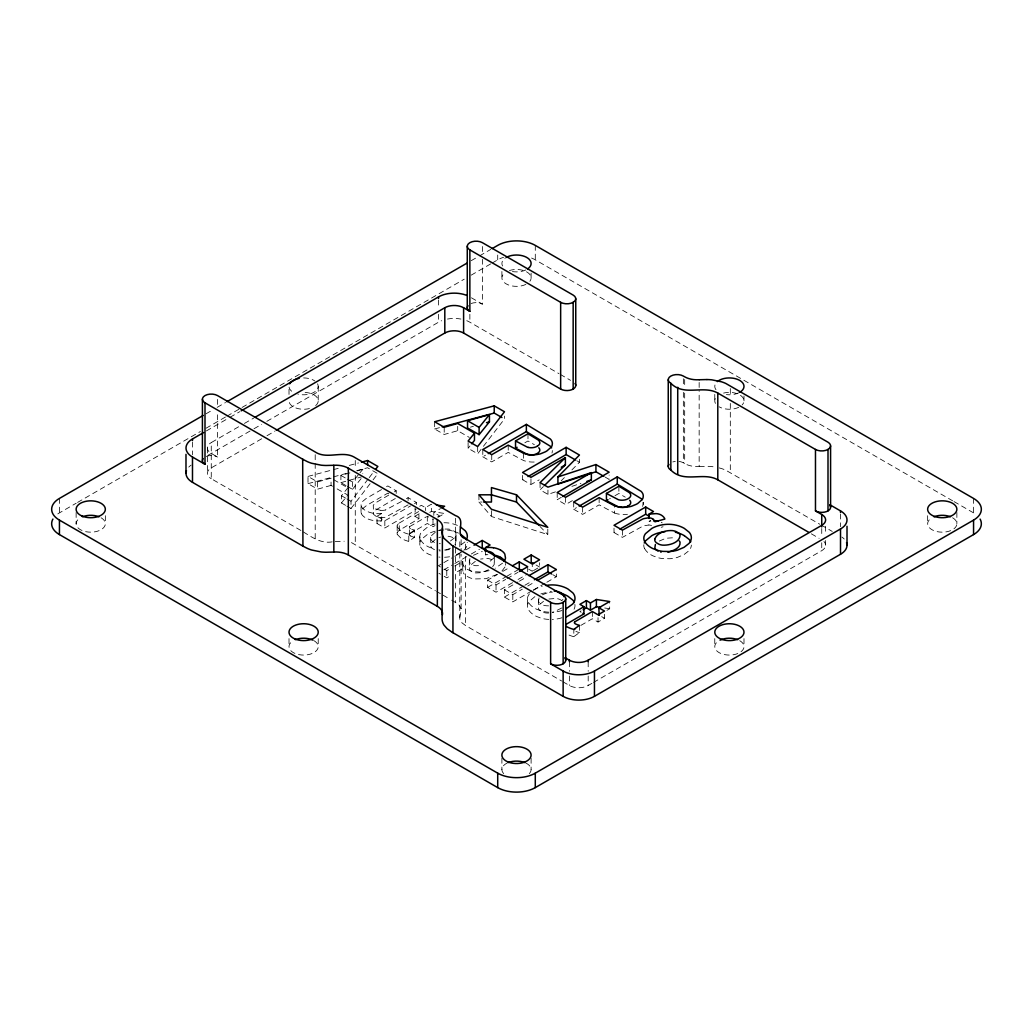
<?xml version="1.0" encoding="UTF-8"?>
<svg xmlns="http://www.w3.org/2000/svg" width="1033" height="1033" viewBox="0 0 1033 1033"><rect width="100%" height="100%" fill="white"/><g stroke="black" fill="none" stroke-linecap="round" stroke-linejoin="round"><path stroke-width="0.75" stroke-dasharray="5 3.75" d="M207.375 447.999L207.375 473.308M361.034 511.632L361.034 504.401M408.1 504.892L385.606 517.159A8.755 5.062 0 0 1 380.402 517.507L376.232 516.435L373.494 514.318L373.287 505.163L376.399 502.348L389.841 494.458M408.745 541.395A23.849 13.765 0 0 1 401.075 538.27L397.15 534.281L397.189 525.474M409.417 534.836L409.417 527.605M459.801 553.171L459.801 619.09L460.925 622.021L465.47 625.494L561.616 680.992M459.801 546.741L459.801 538.709M462.745 566.213L462.745 568.628A33.224 19.188 0 0 0 462.745 570.268L463.365 572.76M501.973 570.978L505.021 566.949A18.749 10.821 0 0 0 505.486 565.193L505.486 561.578M531.104 277.916L531.104 273.099M825.625 545.243L825.625 540.491M505.486 565.193L505.524 564.044M435.255 532.292L431.355 535.727L430.826 539.058A9.349 5.397 0 0 0 432.465 541.305L434.803 542.648A9.297 5.372 0 0 0 435.242 542.829M435.255 539.523L431.355 542.958L430.826 546.289A9.349 5.397 0 0 0 432.465 548.536L434.803 549.879A9.297 5.372 0 0 0 435.242 550.06M539.032 597.9L538.503 601.232A9.349 5.397 0 0 0 540.143 603.466M543.513 601.335L539.265 604.783L538.503 608.463A9.349 5.397 0 0 0 540.143 610.697M450.44 540.995L455.256 537.25L456.018 533.583A9.297 5.372 0 0 0 454.378 531.349L452.041 530.006A9.349 5.397 0 0 0 448.167 529.051L444.164 529.064M454.985 544.817L456.018 540.814A9.297 5.372 0 0 0 454.378 538.58L452.041 537.225A9.349 5.397 0 0 0 448.167 536.282L445.352 536.204M459.801 617.437L461.118 610.4L461.118 554.166M469.912 558.608L469.537 562.159A8.264 4.778 0 0 0 471.087 563.966L472.907 564.961A7.877 4.545 0 0 0 475.916 565.722L480.59 565.567M475.322 561.358L470.144 565.477L469.537 569.39A8.264 4.778 0 0 0 471.087 571.197L472.907 572.192A7.877 4.545 0 0 0 475.916 572.953L481.158 572.682L487.344 570.319A39.667 22.907 0 0 0 488.699 569.57M492.651 566.73L494.226 564.392L494.213 562.275A8.019 4.636 0 0 0 492.599 560.273L492.276 560.054A9.917 5.72 0 0 0 491.153 559.434L490.752 559.266A8.458 4.881 0 0 0 487.124 558.388L480.577 559.06M397.189 532.705L397.111 534.113M493.955 557.807L489.319 561.978A39.667 22.907 0 0 1 487.344 563.088M346.92 506.118L351.013 508.481L351.013 501.25L368.264 478.873M369.22 477.633L374.011 471.41M351.013 508.481L372.087 481.133M373.055 479.88L377.846 473.669L367.593 467.755L356.889 470.609M468.104 442.498L468.104 448.283L477.659 453.797L504.478 418.985L504.478 416.092M529.438 593.885L529.103 594.298A19.64 11.337 0 0 0 528.186 601.942M562.933 599.411L562.029 600.431M345.564 505.331L341.458 502.968L341.458 495.737L347.824 487.847M347.32 486.349L352.473 489.319L352.473 482.088L359.032 473.953M359.975 472.791L362.79 469.305L362.79 473.643M341.458 502.968L347.824 495.078L336.216 488.377M352.473 489.319L362.79 476.536M468.104 448.283L469.925 446.024M464.927 541.938L459.091 546.302M561.151 480.861L564.38 477.582M571.92 469.925L579.448 462.267L579.448 457.929M555.444 491.876L547.955 494.381L540.078 489.836L543.384 486.569M463.791 550.318L464.927 549.169A21.9 12.641 0 0 0 467.161 544.856A23.501 13.571 0 0 0 467.29 542.88L467.213 542.222M502.567 563.179L495.156 568.227M409.778 526.559L426.5 516.72M409.778 533.79L427.313 523.473L432.995 526.753L435.022 525.59M561.655 608.011L552.72 612.543M399.28 523.06L418.92 511.4L418.92 518.631L399.28 530.291L399.28 523.06A11.776 6.805 0 0 0 397.124 525.461M414.453 530.071L408.784 534.126L408.784 541.357L414.453 537.302L414.453 530.071A26.251 15.159 0 0 1 412.219 529.425L410.514 528.728M579.487 625.352L579.487 632.583L573.819 636.638L573.819 629.407M473.45 555.289L482.269 551.415M533.648 590.205L535.572 589.004A24.895 14.372 0 0 1 542.183 586.305M542.39 594.801L551.26 591.315M534.9 596.635L529.103 601.529A19.64 11.337 0 0 0 528.186 609.173M460.873 552.5L454.288 555.573M659.299 541.06L665.833 538.27L672.199 537.819A9.349 5.397 0 0 1 675.182 538.438M572.398 500.631L565.593 504.556L557.2 499.714L561.306 497.338M205.993 413.807L211.571 410.592M217.162 407.364L225.53 402.521M471.19 260.69L478.176 256.662M479.57 255.861L490.74 249.418M57.822 513.905A26.561 15.34 0 0 1 59.436 512.885L76.184 503.213M77.578 502.412L200.402 431.497M205.993 428.269L225.53 416.983M226.924 416.183L464.217 279.181M471.19 275.152L490.74 263.867M492.134 263.066L497.712 259.838A26.561 15.34 0 0 1 503.613 257.282M206.38 430.929L228.629 418.094M230.023 417.293L239.746 411.676M300.913 530.484L211.261 478.718L211.261 442.576L239.127 426.487M244.434 423.427L253.731 418.055M207.865 455.385L250.154 430.968M254.002 428.747L261.685 424.305M266.811 421.348L438.547 322.206A22.132 12.783 0 0 1 441.659 320.708M261.685 438.767L211.261 467.884A13.287 7.67 0 0 0 211.261 478.718M266.992 435.706L274.959 431.11M381.539 489.565L366.147 498.5L362.015 501.973A11.957 6.908 0 0 0 361.369 506.338M386.562 486.672L387.814 485.949L396.194 490.791L396.194 493.671M394.386 491.837L396.194 490.791M395.29 498.539L375.521 510.16L373.507 511.955L373.223 513.724M401.437 501.509L385.606 509.928M406.434 498.616L408.1 497.661L416.493 502.503L416.493 505.395M376.993 516.242L381.694 513.53L381.694 520.761L376.993 523.473L376.993 516.242L384.831 520.774L410.553 505.925M482.798 449.536L482.798 456.767L485.523 455.191M414.517 503.639L416.493 502.503M482.798 456.767L491.734 461.919L508.236 452.389L523.576 460.524A18.013 10.395 0 0 0 530.161 461.932A17.109 9.878 0 0 0 536.037 461.893M524.867 442.783L527.979 440.988L534.358 444.681M418.92 518.631L414.866 516.293L415.279 508.83M419.734 506.247L421.361 505.318L425.415 507.655L431.368 504.22L431.368 511.451L429.508 512.523M376.993 523.473L384.831 528.005L414.517 510.87M414.866 516.293L421.361 512.536M433.808 515.39L433.808 512.497L440.575 508.598M432.285 519.121L433.808 519.057M437.863 516.72L439.49 515.777L433.808 512.497M437.863 517.378L444.629 513.478L431.368 511.451M522.569 475.387L522.569 479.725L525.293 478.15M438.405 565.761L441.143 564.173M443.88 562.598L452.105 557.859M454.843 556.27L460.318 553.107M465.793 549.943L471.28 546.78M443.88 569.829L452.105 565.077M454.843 563.501L468.543 555.599M471.28 554.011L479.493 549.272M444.177 569.093L446.785 570.603L450.775 568.305M454.765 565.994L462.745 561.397L462.745 568.628L454.765 573.225M485.458 550.537L485.458 554.876L487.189 553.882M444.177 576.324L446.785 577.834L450.775 575.536M573.702 502.012L573.702 509.243L576.427 507.668M573.702 509.243L582.638 514.395L599.14 504.866L614.48 513.014L614.48 505.783M609.547 498.862L610.335 498.41M614.997 495.711L618.883 493.464L625.262 497.17M512.549 582.664L496.034 592.206L487.641 587.364L487.641 580.133L497.273 574.568M502.787 571.391L509.669 567.414M487.641 587.364L505.537 577.034M506.906 576.233L519.302 569.08M487.641 580.133L496.034 584.975L505.666 579.41M507.035 578.622L518.049 572.256M518.049 579.487L527.682 573.922M533.506 570.565L539.588 567.052L539.588 562.714M531.866 590.889L512.807 601.89L504.414 597.048L504.414 589.817L518.024 581.953M519.392 581.166L526.197 577.24M614.015 528.186L614.015 532.524L615.991 531.375M504.414 597.048L523.473 586.047M524.841 585.259L531.646 581.334M504.414 589.817L512.807 594.659L522.336 589.159M527.773 586.008L534.59 582.083M650.725 520.387L649.047 521.355L650.867 521.123M614.015 532.524L622.408 537.367L642.603 526.288A13.765 7.954 0 0 1 643.882 525.836L648.814 524.996M533.222 590.101L545.476 583.025M546.831 582.238L556.361 576.737L556.361 569.506M581.114 610.865L579.9 611.575L581.166 612.298M580.908 625.365L592.348 618.754L598.03 622.034L604.525 618.289L604.525 611.058M606.952 610.322L609.664 608.76L609.664 601.529M562.908 681.741L569.403 685.499A13.287 7.67 0 0 0 588.19 685.499L592.167 683.2M593.497 682.426L821.739 550.666A13.287 7.67 0 0 0 823.96 541.512M522.569 479.725L530.962 484.567L539.226 479.829M497.157 574.374L486.065 578.687L474.263 578.958A15.779 9.103 0 0 1 470.157 577.886L467.265 576.53A14.798 8.548 0 0 1 463.313 572.773M450.44 548.226L444.448 550.512M438.818 530.471L440.613 529.826M438.818 537.702L440.613 537.044M571.908 486.362L580.882 483.354M561.965 610.516L560.945 610.826A22.184 12.809 0 0 1 553.404 612.13L552.255 612.195M561.965 617.747L560.945 618.057A22.184 12.809 0 0 1 553.404 619.361L552.255 619.426M489.113 570.681L481.972 572.037L474.263 571.727A15.779 9.103 0 0 1 470.157 570.655L467.265 569.299A14.798 8.548 0 0 1 463.313 565.542M434.648 421.735L434.648 428.953L444.203 434.48L457.696 430.709L469.305 437.411M470.454 427.146L473.372 426.332M331.051 485.394L317.557 489.164L308.002 483.651L308.002 476.42L317.557 481.933L331.051 478.163L331.051 485.394L334.924 487.628M346.042 485.613L340.903 482.643L340.903 475.412L351.117 472.559M356.953 470.932L362.79 469.305M340.903 482.643L361.33 476.949M661.197 527.282L663.044 526.765M434.648 428.953L440.755 427.326M308.002 476.42L341.613 467.445M349.257 465.418L358.425 462.965M308.002 483.651L346.197 473.463M548.885 599.037L555.844 598.443A9.349 5.397 0 0 1 559.718 599.398L561.72 600.496M335.234 541.628L344.196 541.24M699.302 466.503L706.946 466.309A36.103 20.841 0 0 1 711.827 466.593L715.391 467.084M332.148 541.86C320.876 543.913 311.243 536.747 302.204 531.233M444.577 550.021L445.727 549.969A22.184 12.809 0 0 0 450.143 549.414M444.577 557.252L445.727 557.2A22.184 12.809 0 0 0 450.143 556.645M548.575 605.855L546.354 605.764A9.297 5.372 0 0 1 542.48 604.822L540.143 603.466M548.575 613.086L546.354 612.995A9.297 5.372 0 0 1 542.48 612.053L540.143 610.697M478.938 494.807L478.938 502.038L482.062 502.038M440.329 543.694L439.219 543.642M440.329 550.912L439.219 550.873M548.794 612.169L546.573 612.001A20.892 12.06 0 0 1 541.318 611.007L536.54 609.212A27.555 15.908 0 0 1 534.216 607.946A25.864 14.94 0 0 1 528.483 602.355L528.25 601.929M548.794 619.4L546.573 619.232A20.892 12.06 0 0 1 541.318 618.238L536.54 616.443A27.555 15.908 0 0 1 534.216 615.177A25.864 14.94 0 0 1 528.483 609.586L528.25 609.16M438.896 549.84L439.993 549.93M438.896 557.058L439.993 557.161M380.389 510.289L375.676 508.92L373.223 506.493M604.692 607.998L609.664 608.76M719.226 467.91L721.408 468.53A32.475 18.749 0 0 1 725.76 470.196L819.853 524.273M478.938 502.038L491.45 516.5L547.8 534.577L547.8 527.346M575.898 631.408L577.253 631.925A26.251 15.159 0 0 0 579.487 632.583M351.452 542.583L435.422 590.786M410.514 535.959L412.219 536.644A26.251 15.159 0 0 0 414.453 537.302M531.556 258.056A26.561 15.34 0 0 1 535.288 259.838L952.633 500.798M954.027 501.599L973.564 512.885A26.561 15.34 0 0 1 975.178 513.905M471.422 297.801L482.372 304.128L482.372 259.309M466.748 320.708A22.132 12.783 0 0 1 469.86 322.206L558.956 373.649M560.248 374.385L570.578 380.351M821.235 525.061L832.249 531.427M811.344 533.816L819.13 538.322M678.913 461.428A8.858 5.113 0 0 1 683.355 462.823L684.672 463.572A17.703 10.227 0 0 0 699.16 466.503L699.16 390.59M576.788 460.731L579.448 462.267M605.183 477.117L609.147 479.415L609.147 475.077M535.998 564.974L539.588 567.052M552.771 574.658L556.361 576.737M528.689 569.196L532.279 571.275L532.279 564.044M388.86 493.774L387.814 493.167L366.65 505.408L362.015 509.204A11.957 6.908 0 0 0 361.369 513.569M414.917 508.817L415.963 509.424M601.684 616.649L604.525 618.289M414.866 509.062L415.886 509.643M427.662 516.448L428.734 517.068M340.903 475.412L346.042 478.382M347.32 479.131L352.473 482.088M333.633 479.661L346.533 487.098M341.458 495.737L345.564 498.1M346.92 498.887L351.013 501.25M438.935 566.058L440.497 566.975M438.935 573.289L440.497 574.206M217.524 414.788L217.524 457.038L211.261 453.422A13.287 7.67 0 0 1 211.261 442.576M436.675 591.509L440.432 593.678M442.925 595.124L449.187 598.74M451.692 600.186L458.794 604.563L461.131 608.747M539.975 526.443L547.8 534.577M644.605 548.536L644.837 548.962A25.864 14.94 0 0 0 650.57 554.566A27.555 15.908 0 0 0 652.895 555.819L657.685 557.613A20.892 12.06 0 0 0 662.928 558.608L669.771 558.737A22.184 12.809 0 0 0 677.312 557.433L684.04 554.566L688.959 550.718A21.9 12.641 0 0 0 691.193 546.405A23.501 13.571 0 0 0 691.335 545.088M420.573 539.768L420.805 540.194A25.864 14.94 0 0 0 426.526 545.786A27.555 15.908 0 0 0 428.85 547.038L433.64 548.846A20.892 12.06 0 0 0 434.661 549.104M420.573 546.999L420.805 547.425A25.864 14.94 0 0 0 426.526 553.017A27.555 15.908 0 0 0 428.85 554.269L433.64 556.064A20.892 12.06 0 0 0 434.661 556.335M463.365 565.529L462.745 563.05A33.224 19.188 0 0 1 462.745 561.397M397.111 526.895L401.036 531.065A23.849 13.765 0 0 0 408.745 534.164M574.89 604.395L574.968 605.054A23.501 13.571 0 0 1 574.839 607.03A21.9 12.641 0 0 1 573.083 610.748M552.371 450.569L552.216 452.209A15.637 9.026 0 0 1 551.958 453.035M973.564 498.423L973.564 512.885M956.868 512.484L956.868 523.731M927.647 515.699L927.647 523.731M840.513 514.06L840.513 526.714M825.625 526.262L825.625 532.589M821.739 528.522L821.739 536.656M821.739 542.751L821.739 550.666M743.992 396.001L743.992 400.83M743.992 638.601L743.992 646.632M730.318 388.537L730.318 396.659M730.318 403.438L730.318 472.585M714.771 394.399L714.771 400.83M714.771 638.601L714.771 646.632M699.16 382.455L699.16 389.234M684.672 379.524L684.672 387.659M684.672 393.082L684.672 463.572M683.355 378.775L683.355 386.91M683.355 392.333L683.355 462.823M643.12 502.283L643.12 504.685L643.275 503.058A15.857 9.155 0 0 0 643.197 502.27M622.408 530.136L622.408 537.367M618.883 486.246L618.883 493.464M599.14 497.648L599.14 504.866M598.03 617.695L598.03 622.034M592.348 611.523L592.348 618.754M588.19 661.779L588.19 671.256M588.19 676.008L588.19 685.499M582.638 507.164L582.638 514.395M569.403 661.779L569.403 671.256M569.403 676.008L569.403 685.499M565.593 497.325L565.593 504.556M557.2 492.483L557.2 499.714M547.955 490.042L547.955 494.381M540.078 482.605L540.078 489.836M538.374 599.605L538.374 606.836M535.288 245.389L535.288 259.838M531.104 758.299L531.104 769.546M530.962 478.783L530.962 484.567M527.979 433.757L527.979 440.988M527.682 566.704L527.682 572.476M527.463 598.959L527.463 606.19M523.576 453.293L523.576 460.524M512.807 594.659L512.807 601.89M508.236 445.158L508.236 452.389M501.896 271.485L501.896 277.916M501.896 758.299L501.896 769.546M497.712 255.022L497.712 259.838M496.034 584.975L496.034 592.206M494.303 556.839L494.303 564.07M491.734 454.688L491.734 461.919M491.45 510.715L491.45 516.5M482.372 246.513L482.372 254.195M477.659 446.566L477.659 453.797M469.86 314.29L469.86 322.206M469.331 559.989L469.331 567.22M465.47 544.159L465.47 549.569M465.47 556.348L465.47 625.494M461.118 539.717L461.118 552.565M457.696 426.371L457.696 430.709M456.134 535.197L456.134 542.428M455.45 518.308L455.45 545.424M455.45 548.136L455.45 602.355M446.785 570.603L446.785 577.834M444.203 427.249L444.203 434.48M438.547 300.061L438.547 307.963M438.547 314.29L438.547 322.206M432.995 519.522L432.995 526.753M430.696 537.444L430.696 544.675M427.313 516.242L427.313 523.473M425.415 507.655L425.415 510.547M419.785 536.786L419.785 544.017M408.1 497.661L408.1 500.553M384.831 520.774L384.831 528.005M355.275 460.473L355.275 468.608M355.275 475.374L355.275 544.52M318.229 386.368L318.229 400.83M318.229 638.601L318.229 646.632M317.557 481.933L317.557 489.164M315.207 454.688L315.207 538.735M289.008 394.399L289.008 386.368A14.604 8.432 0 0 0 293.282 392.333M289.008 638.601L289.008 646.632M217.524 399.422L217.524 407.105M192.487 442.124L192.487 454.778M105.353 515.699L105.353 523.731M76.132 512.484L76.132 523.731M59.436 498.423L59.436 512.885M841.856 537.044A22.132 12.783 0 0 1 844.219 539.032M672.806 461.958A8.858 5.113 0 0 1 675.285 461.428M447.483 319.055A22.132 12.783 0 0 1 460.912 319.055M188.781 467.097A22.132 12.783 0 0 1 191.144 465.108M206.251 456.431A8.858 5.113 0 0 1 217.524 457.038M471.1 303.521A8.858 5.113 0 0 1 482.372 304.128M509.411 270.543A14.604 8.432 0 0 1 526.313 271.666A14.604 8.432 0 0 1 529.903 281.273M525.862 284.398A14.604 8.432 0 0 1 506.17 283.881A14.604 8.432 0 0 1 505.279 272.518M525.862 269.936A14.604 8.432 0 0 1 509.411 270.84M502.58 266.01A14.604 8.432 0 0 1 505.279 258.056M305.122 392.437A14.604 8.432 0 0 1 315.659 405.607M309.422 408.564A14.604 8.432 0 0 1 289.085 399.952M317.544 383.811A14.604 8.432 0 0 1 313.425 392.617A14.604 8.432 0 0 1 297.814 394.102M303.625 377.923A14.604 8.432 0 0 1 314.833 380.957M101.066 517.765A14.604 8.432 0 0 1 101.066 529.697A14.604 8.432 0 0 1 80.406 529.697A14.604 8.432 0 0 1 80.406 517.765M313.955 640.667A14.604 8.432 0 0 1 313.955 652.598A14.604 8.432 0 0 1 293.282 652.598A14.604 8.432 0 0 1 293.282 640.667M525.862 763.064A14.604 8.432 0 0 1 529.27 773.64M503.73 773.64A14.604 8.432 0 0 1 507.138 763.064M739.718 640.667A14.604 8.432 0 0 1 739.718 652.598A14.604 8.432 0 0 1 719.045 652.598A14.604 8.432 0 0 1 719.045 640.667M952.594 517.765A14.604 8.432 0 0 1 952.594 529.697A14.604 8.432 0 0 1 931.934 529.697A14.604 8.432 0 0 1 931.934 517.765M723.578 393.082A14.604 8.432 0 0 1 740.209 395.161A14.604 8.432 0 0 1 742.159 404.923M738.737 407.299A14.604 8.432 0 0 1 719.045 406.782M715.456 403.386A14.604 8.432 0 0 1 715.456 398.26M738.737 392.837A14.604 8.432 0 0 1 726.393 394.619M715.972 389.712A14.604 8.432 0 0 1 715.456 383.811M573.78 636.677A23.849 13.765 0 0 1 567.93 634.546M540.853 593.936A24.895 14.372 0 0 1 545.747 592.748L546.483 592.606A20.169 11.647 0 0 1 552.41 592.154M485.458 554.863A17.148 9.904 0 0 1 487.899 554.669M435.19 531.194A24.895 14.372 0 0 0 427.856 534.048L421.425 539.368A19.64 11.337 0 0 0 420.508 547.012M438.805 530.433A20.169 11.647 0 0 1 449.859 530.42A24.418 14.1 0 0 1 458.51 533.144M435.19 523.963A24.895 14.372 0 0 0 427.856 526.817L421.425 532.137A19.64 11.337 0 0 0 420.508 539.781M443.996 522.75A20.169 11.647 0 0 1 449.859 523.189A24.418 14.1 0 0 1 458.51 525.913M397.124 532.692A11.776 6.805 0 0 1 399.345 530.316M410.566 535.92A3.034 1.756 0 0 1 409.662 533.751M410.566 528.689A3.034 1.756 0 0 1 409.662 526.52M381.694 520.735A17.806 10.278 0 0 1 365.798 517.933A16.438 9.491 0 0 1 361.305 513.582M381.694 513.504A17.806 10.278 0 0 1 365.798 510.702A16.438 9.491 0 0 1 361.305 506.351M385.632 509.966A8.755 5.062 0 0 1 380.402 510.276M644.54 548.549A19.64 11.337 0 0 1 643.843 544.714M648.827 524.958A6.211 3.59 0 0 1 651.526 525.552M661.275 522.259A14.088 8.135 0 0 1 662.218 522.905M614.454 513.039A18.013 10.395 0 0 0 621.065 514.408A17.109 9.878 0 0 0 627.444 514.305M643.004 505.098A15.637 9.026 0 0 1 642.461 506.338"/><path stroke-width="1.5" d="M202.416 460.653L202.416 399.19M467.265 307.744L467.265 246.28M565.735 598.74L565.735 660.19M575.755 385.464L575.755 298.705M668.248 379.679L668.248 466.438M830.584 445.83L830.584 507.28M442.421 528.044L442.085 532.46A33.895 19.575 0 0 0 443.906 538.245L451.976 545.398M442.434 614.725A17.703 10.227 0 0 0 437.346 606.358L348.328 554.966A17.703 10.227 0 0 0 333.84 552.035L333.84 465.276A17.703 10.227 0 0 1 348.328 468.207L437.346 519.599A17.703 10.227 0 0 1 442.434 527.966L442.085 619.219A33.895 19.575 0 0 0 443.906 625.004L447.237 628.813L452.157 632.261M655.387 544.507L654.857 547.839A9.349 5.397 0 0 0 656.51 550.072L657.995 551.028M504.052 561.448L505.021 559.718A18.749 10.821 0 0 0 505.486 557.962L504.827 554.153A15.818 9.129 0 0 0 502.955 551.79L501.87 550.938A18.31 10.575 0 0 0 500.605 550.124M375.922 468.93L377.846 466.438L367.593 460.524L361.473 462.151M474.47 433.163L468.104 441.052L477.659 446.566L504.478 411.754L494.226 405.84L434.648 421.735L444.203 427.249L457.696 423.478L474.47 433.163L474.47 440.394L471.745 443.777M479.105 434.635L479.105 427.404L489.435 414.62L489.435 421.851L479.105 434.635L467.536 427.959L467.536 420.728L489.435 414.62M603.853 476.355L595.925 471.771L557.923 484.154L557.923 476.923L579.448 455.036L566.136 447.341L522.569 472.494L530.962 477.336L565.387 457.619L565.387 464.85L544.481 485.484M565.387 457.619L540.078 482.605L547.955 487.15L591.354 472.61L591.354 479.841L562.662 496.537M574.813 621.84L592.348 611.523L598.03 614.803L604.525 611.058L598.843 607.778L599.192 615.216M574.89 629.007L574.813 629.071A3.034 1.756 0 0 0 574.4 629.626M565.684 617.36L583.955 606.681L583.955 613.912L565.684 624.591M591.354 472.61L557.2 492.483L565.593 497.325L609.147 472.184L595.925 464.553L557.923 476.923M203.204 415.421L59.436 498.423A26.561 15.34 0 0 0 59.436 520.115L59.436 534.577L497.712 787.611A26.561 15.34 0 0 0 535.288 787.611L973.564 534.577A26.561 15.34 0 0 0 980.097 519.082M226.924 401.721L467.006 263.118M492.134 248.604L497.712 245.389A26.561 15.34 0 0 1 535.288 245.389L973.564 498.423A26.561 15.34 0 0 1 973.564 520.115L973.564 534.577M302.979 546.134L192.487 482.334L192.487 457.038A22.132 12.783 0 0 1 192.487 438.96L203.604 432.543M241.141 410.863L438.547 296.897A22.132 12.783 0 0 1 466.748 295.399M255.061 417.293L444.81 307.744A13.287 7.67 0 0 1 463.597 307.744L469.86 311.359L469.86 249.896A8.858 5.113 0 0 1 469.86 242.665A8.858 5.113 0 0 1 482.372 242.665L573.16 295.089A8.858 5.113 0 0 1 573.16 302.32L573.16 389.079M276.289 430.335L444.81 333.039A13.287 7.67 0 0 1 463.597 333.039L560.648 389.079A8.858 5.113 0 0 0 571.882 389.686A8.858 5.113 0 0 0 575.032 383.424M523.55 453.319A18.013 10.395 0 0 0 530.161 454.701A17.109 9.878 0 0 0 538.09 454.339A15.637 9.026 0 0 0 540.685 453.745L545.269 451.86A29.802 17.212 0 0 0 546.909 450.93L551.312 447.031A15.637 9.026 0 0 0 552.216 444.978L552.371 443.338A15.857 9.155 0 0 0 550.227 438.909L526.365 424.382L482.798 449.536L491.734 454.688L508.236 445.158L523.576 453.293M488.247 453.616L526.365 431.613L550.215 446.14A15.857 9.155 0 0 1 551.596 447.896M527.928 454.533A7.076 4.093 0 0 1 527.269 454.339L515.532 448.167L515.532 440.936L527.979 433.757L538.206 440.006A8.716 5.036 0 0 1 539.807 443.157A7.735 4.468 0 0 1 538.258 445.52L537.78 445.882A11.001 6.353 0 0 1 537.212 446.23M515.532 448.167L517.094 447.276M441.917 507.81L444.629 506.247L436.339 504.982M528.018 476.575L566.136 454.572L575.458 459.956M474.018 545.204L482.23 540.453L490.081 544.985L485.458 547.645L485.458 550.537M621.053 507.242A17.109 9.878 0 0 0 628.994 506.816A15.637 9.026 0 0 0 631.589 506.235L636.173 504.349A29.802 17.212 0 0 0 637.813 503.42L642.216 499.52A15.637 9.026 0 0 0 643.12 497.454L643.275 495.827A15.857 9.155 0 0 0 641.131 491.385L617.269 476.872L573.702 502.012L582.638 507.164L599.14 497.648L614.48 505.783A18.013 10.395 0 0 0 621.065 507.177M579.151 506.105L617.269 484.103L641.119 498.616A15.857 9.155 0 0 1 642.035 499.662M606.436 493.425L618.883 486.246L629.11 492.483A8.716 5.036 0 0 1 630.711 495.633A7.735 4.468 0 0 1 629.162 498.009L628.684 498.371A11.001 6.353 0 0 1 628.116 498.719A8.432 4.868 0 0 1 619.09 499.92A7.076 4.093 0 0 1 618.173 499.598L606.436 493.425L606.436 500.656L618.173 506.816A7.076 4.093 0 0 0 618.832 507.009M606.436 500.656L607.998 499.752M512.42 565.826L519.302 561.862L527.682 566.704L519.431 571.469M531.207 554.979L523.899 559.202L532.279 564.044L539.588 559.821L531.207 554.979L531.207 562.21L533.596 563.592M649.047 518.463L649.047 514.124L653.515 511.542L645.677 507.009L614.015 525.293L622.408 530.136L642.603 519.057A13.765 7.954 0 0 1 643.882 518.605L648.814 517.765A6.211 3.59 0 0 1 652.598 518.85M528.922 575.665L547.981 564.664L556.361 569.506L537.302 580.507M619.955 529.09L645.677 514.24L649.098 516.229M534.358 579.758L547.981 571.895L551.57 573.974M598.843 607.778L609.664 601.529L596.403 599.502L590.45 602.936L586.395 600.599L579.9 604.344L583.955 606.681M583.141 609.702L586.395 607.817L590.45 610.167L596.403 606.733L600.547 607.365M598.843 615.009L599.514 614.622M565.103 657.711L569.403 660.19A13.287 7.67 0 0 0 588.19 660.19L821.739 525.358A13.287 7.67 0 0 0 821.739 514.511L815.476 510.896L815.476 449.445L717.793 393.056C703.163 384.793 684.027 396.775 670.843 383.295A8.858 5.113 0 0 1 670.843 376.064A8.858 5.113 0 0 1 683.355 376.064L684.672 376.813A17.703 10.227 0 0 0 699.16 379.744M452.583 545.747L550.628 602.355L550.628 663.806L563.14 671.037A22.132 12.783 0 0 0 594.453 671.037L840.513 528.973A22.132 12.783 0 0 0 840.513 510.896L829.951 504.801M452.467 632.441L563.14 696.345A22.132 12.783 0 0 0 594.453 696.345L840.513 554.269A22.132 12.783 0 0 0 846.531 542.622M59.436 520.115L497.712 773.162A26.561 15.34 0 0 0 535.288 773.162L973.564 520.115M561.255 467.213L565.387 464.85M565.839 608.941L572.605 604.111A21.9 12.641 0 0 0 574.839 599.799A23.501 13.571 0 0 0 574.968 597.823L574.774 596.519A20.88 12.06 0 0 0 572.824 592.852L567.969 589.017A24.418 14.1 0 0 0 557.549 585.337A20.169 11.647 0 0 0 546.483 585.375L545.747 585.504M586.86 481.352L591.354 479.841M486.517 422.665L489.435 421.851M442.279 426.926L494.226 413.071L501.922 417.5M667.886 552.177C672.625 550.873 680.54 548.446 680.063 542.364A9.297 5.372 0 0 0 679.249 540.918M649.047 514.124L656.02 513.621A7.554 4.364 0 0 1 657.027 513.711A8.561 4.945 0 0 1 661.223 515.067A14.088 8.135 0 0 1 664.878 519.031L654.999 521.781L653.76 519.715A7.05 4.067 0 0 0 652.624 518.837M699.302 379.744L706.946 379.55M333.698 465.289L326.054 465.483A36.103 20.841 0 0 1 321.173 465.186L311.592 463.249A32.475 18.749 0 0 1 307.24 461.583L303.173 459.478M333.698 552.048L326.054 552.242A36.103 20.841 0 0 1 321.173 551.945L311.592 550.008A32.475 18.749 0 0 1 307.24 548.342L303.353 546.354M653.502 520.877L656.02 520.852A7.554 4.364 0 0 1 657.027 520.942A8.561 4.945 0 0 1 658.266 521.149M485.045 551.106L487.124 551.157A8.458 4.881 0 0 1 490.752 552.035L491.153 552.203A9.917 5.72 0 0 1 492.276 552.823L492.896 553.275A7.98 4.61 0 0 1 494.213 555.044L494.381 556.219M483.625 502.038L491.45 502.038L491.45 487.576L516.5 494.807L547.8 527.346L491.45 509.269L478.938 494.807L491.45 494.807L516.5 502.038L538.864 525.281M554.192 591.121L555.844 591.212A9.349 5.397 0 0 1 559.718 592.167L562.055 593.51A9.297 5.372 0 0 1 563.708 595.757L563.85 596.7M808.749 532.318L717.793 479.803C703.163 471.552 684.027 483.534 670.843 470.054A8.858 5.113 0 0 1 668.971 464.398M469.86 249.896L560.648 302.32A8.858 5.113 0 0 0 573.16 302.32M515.532 440.936L527.269 447.108A7.076 4.093 0 0 0 528.225 447.366M467.536 420.728L479.105 427.404M486.156 549.956L482.23 547.684L482.23 540.453M521.691 570.474L519.302 569.08L519.302 561.862M582.948 613.331L583.955 613.912M563.14 663.806L563.14 602.355A8.858 5.113 0 0 0 563.14 595.124L465.47 538.735C453.229 534.926 467.691 519.405 455.45 515.596L355.275 457.761C343.085 449.742 327.384 459.995 315.207 451.976L217.524 395.574A8.858 5.113 0 0 0 204.999 395.574A8.858 5.113 0 0 0 204.999 402.805L303.043 459.414M192.487 457.038L204.999 464.269L204.999 402.805M302.927 546.108L302.682 459.207M684.324 535.623L689.179 539.471A20.88 12.06 0 0 1 690.715 541.873M460.292 526.856L465.147 530.691A20.88 12.06 0 0 1 467.097 534.358L467.29 535.649A23.501 13.571 0 0 1 467.161 537.638A21.9 12.641 0 0 1 466.529 539.536M460.292 534.074L465.147 537.922A20.88 12.06 0 0 1 466.374 539.704M644.605 541.318L644.837 541.744A25.864 14.94 0 0 0 650.57 547.335A27.555 15.908 0 0 0 652.895 548.588L657.685 550.382A20.892 12.06 0 0 0 662.928 551.377L669.771 551.506A22.184 12.809 0 0 0 677.312 550.215L684.04 547.335L688.959 543.487A21.9 12.641 0 0 0 691.193 539.174A23.501 13.571 0 0 0 691.322 537.199L691.129 535.895A20.88 12.06 0 0 0 689.179 532.24L684.324 528.392A24.418 14.1 0 0 0 673.916 524.725A20.169 11.647 0 0 0 662.85 524.751L662.101 524.88A24.895 14.372 0 0 0 651.9 528.367L645.47 533.674A19.64 11.337 0 0 0 644.54 541.318M847.008 526.262L847.008 545.243M840.513 510.896L840.513 512.484M840.513 528.973L840.513 554.269M706.946 379.55A36.103 20.841 0 0 1 711.827 379.834L721.408 381.771A32.475 18.749 0 0 1 725.76 383.437L828.001 442.214A8.858 5.113 0 0 1 828.001 449.445L828.001 510.896M821.739 514.511L821.739 526.933M717.793 393.056L717.793 479.803M677.725 387.272L677.725 474.031M670.843 383.295L670.843 470.054M645.677 507.009L645.677 514.24M617.269 476.872L617.269 484.103M596.403 599.502L596.403 606.733M595.925 464.553L595.925 471.771M594.453 671.037L594.453 696.345M590.45 602.936L590.45 610.167M588.19 660.19L588.19 661.779M586.395 600.599L586.395 607.817M569.403 660.19L569.403 661.779M566.136 447.341L566.136 454.572M563.14 671.037L563.14 696.345M560.648 302.32L560.648 389.079M547.981 564.664L547.981 571.895M535.288 773.162L535.288 787.611M526.365 424.382L526.365 431.613M516.5 494.807L516.5 502.038M497.712 773.162L497.712 787.611M494.226 405.84L494.226 413.071M463.597 307.744L463.597 333.039M452.945 545.966L452.945 632.712M444.81 307.744L444.81 333.039M438.547 296.897L438.547 298.472M437.346 519.599L437.346 606.358M367.593 460.524L367.593 464.863M348.328 468.207L348.328 554.966M192.487 438.96L192.487 440.536M185.992 454.326L185.992 473.308M192.487 482.334A22.132 12.783 0 0 1 186.469 470.686M563.14 602.355A8.858 5.113 0 0 1 550.628 602.355M828.001 449.445A8.858 5.113 0 0 1 815.476 449.445M829.861 505.253A8.858 5.113 0 0 1 826.71 511.516A8.858 5.113 0 0 1 815.476 510.896M469.86 311.359A8.858 5.113 0 0 1 467.988 305.703M204.999 464.269A8.858 5.113 0 0 1 203.139 458.613M565.012 658.163A8.858 5.113 0 0 1 561.862 664.426A8.858 5.113 0 0 1 550.628 663.806M59.436 534.577A26.561 15.34 0 0 1 52.903 519.082M506.17 257.488A14.604 8.432 0 0 1 526.352 257.23A14.604 8.432 0 0 1 527.721 268.864M289.692 383.811A14.604 8.432 0 0 1 299.183 378.323M82.459 516.784A14.604 8.432 0 0 1 99.013 516.784M295.335 639.685A14.604 8.432 0 0 1 312.973 640.163M508.223 762.586A14.604 8.432 0 0 1 524.777 762.586M720.027 640.163A14.604 8.432 0 0 1 737.665 639.685M933.987 516.784A14.604 8.432 0 0 1 950.541 516.784M717.341 381.59A14.604 8.432 0 0 1 738.724 379.886A14.604 8.432 0 0 1 739.718 392.333M574.697 621.801A3.034 1.756 0 0 0 575.588 623.971L577.253 624.694A26.251 15.159 0 0 0 579.487 625.352L573.819 629.407A23.849 13.765 0 0 1 566.11 626.321M559.679 593.019A24.418 14.1 0 0 1 567.93 596.261L572.824 600.083A20.88 12.06 0 0 1 574.348 602.497M493.425 554.953A15.534 8.974 0 0 1 500.605 557.368M500.605 557.355A18.31 10.575 0 0 1 501.87 558.169L502.955 559.021A15.818 9.129 0 0 1 504.827 561.384M485.458 547.632A17.148 9.904 0 0 1 493.412 547.748M493.425 547.722A15.534 8.974 0 0 1 500.605 550.137M665.084 531.685A20.169 11.647 0 0 0 662.85 531.982L662.101 532.111A24.895 14.372 0 0 0 651.9 535.598L645.47 540.905A19.64 11.337 0 0 0 644.269 543.022M675.35 532.227A24.418 14.1 0 0 1 684.298 535.649M661.172 552.139A9.297 5.372 0 0 1 660.681 552.035M629.691 500.269A8.716 5.036 0 0 1 630.711 502.864A7.735 4.468 0 0 1 629.162 505.24L628.684 505.602A11.001 6.353 0 0 1 627.87 506.08M627.909 506.105A8.432 4.868 0 0 1 618.78 507.074M538.787 447.78A8.716 5.036 0 0 1 539.807 450.388A7.735 4.468 0 0 1 538.258 452.751L537.78 453.113A11.001 6.353 0 0 1 536.966 453.603A8.432 4.868 0 0 1 527.876 454.597M537.25 446.256A8.432 4.868 0 0 1 528.186 447.431M654.702 539.329L654.857 540.608A9.349 5.397 0 0 0 656.51 542.841L658.847 544.197A9.297 5.372 0 0 0 662.721 545.153C669.126 545.514 679.856 542.777 680.063 535.133A9.297 5.372 0 0 0 678.423 532.899L676.086 531.543A9.349 5.397 0 0 0 672.199 530.588C665.743 530.187 656.962 532.666 654.702 539.329M82.162 516.1A14.604 8.432 0 0 0 105.263 510.147A14.604 8.432 0 0 0 84.783 501.573A14.604 8.432 0 0 0 82.162 516.1M295.051 639.001A14.604 8.432 0 0 0 318.151 633.048A14.604 8.432 0 0 0 297.659 624.474A14.604 8.432 0 0 0 295.051 639.001M509.192 762.393A14.604 8.432 0 0 0 531.104 755.084A14.604 8.432 0 0 0 509.192 747.776A14.604 8.432 0 0 0 509.192 762.393M722.08 639.479A14.604 8.432 0 0 0 743.992 632.17A14.604 8.432 0 0 0 722.08 624.875A14.604 8.432 0 0 0 722.08 639.479M934.955 516.577A14.604 8.432 0 0 0 956.868 509.269A14.604 8.432 0 0 0 934.955 501.961A14.604 8.432 0 0 0 934.955 516.577"/></g></svg>
